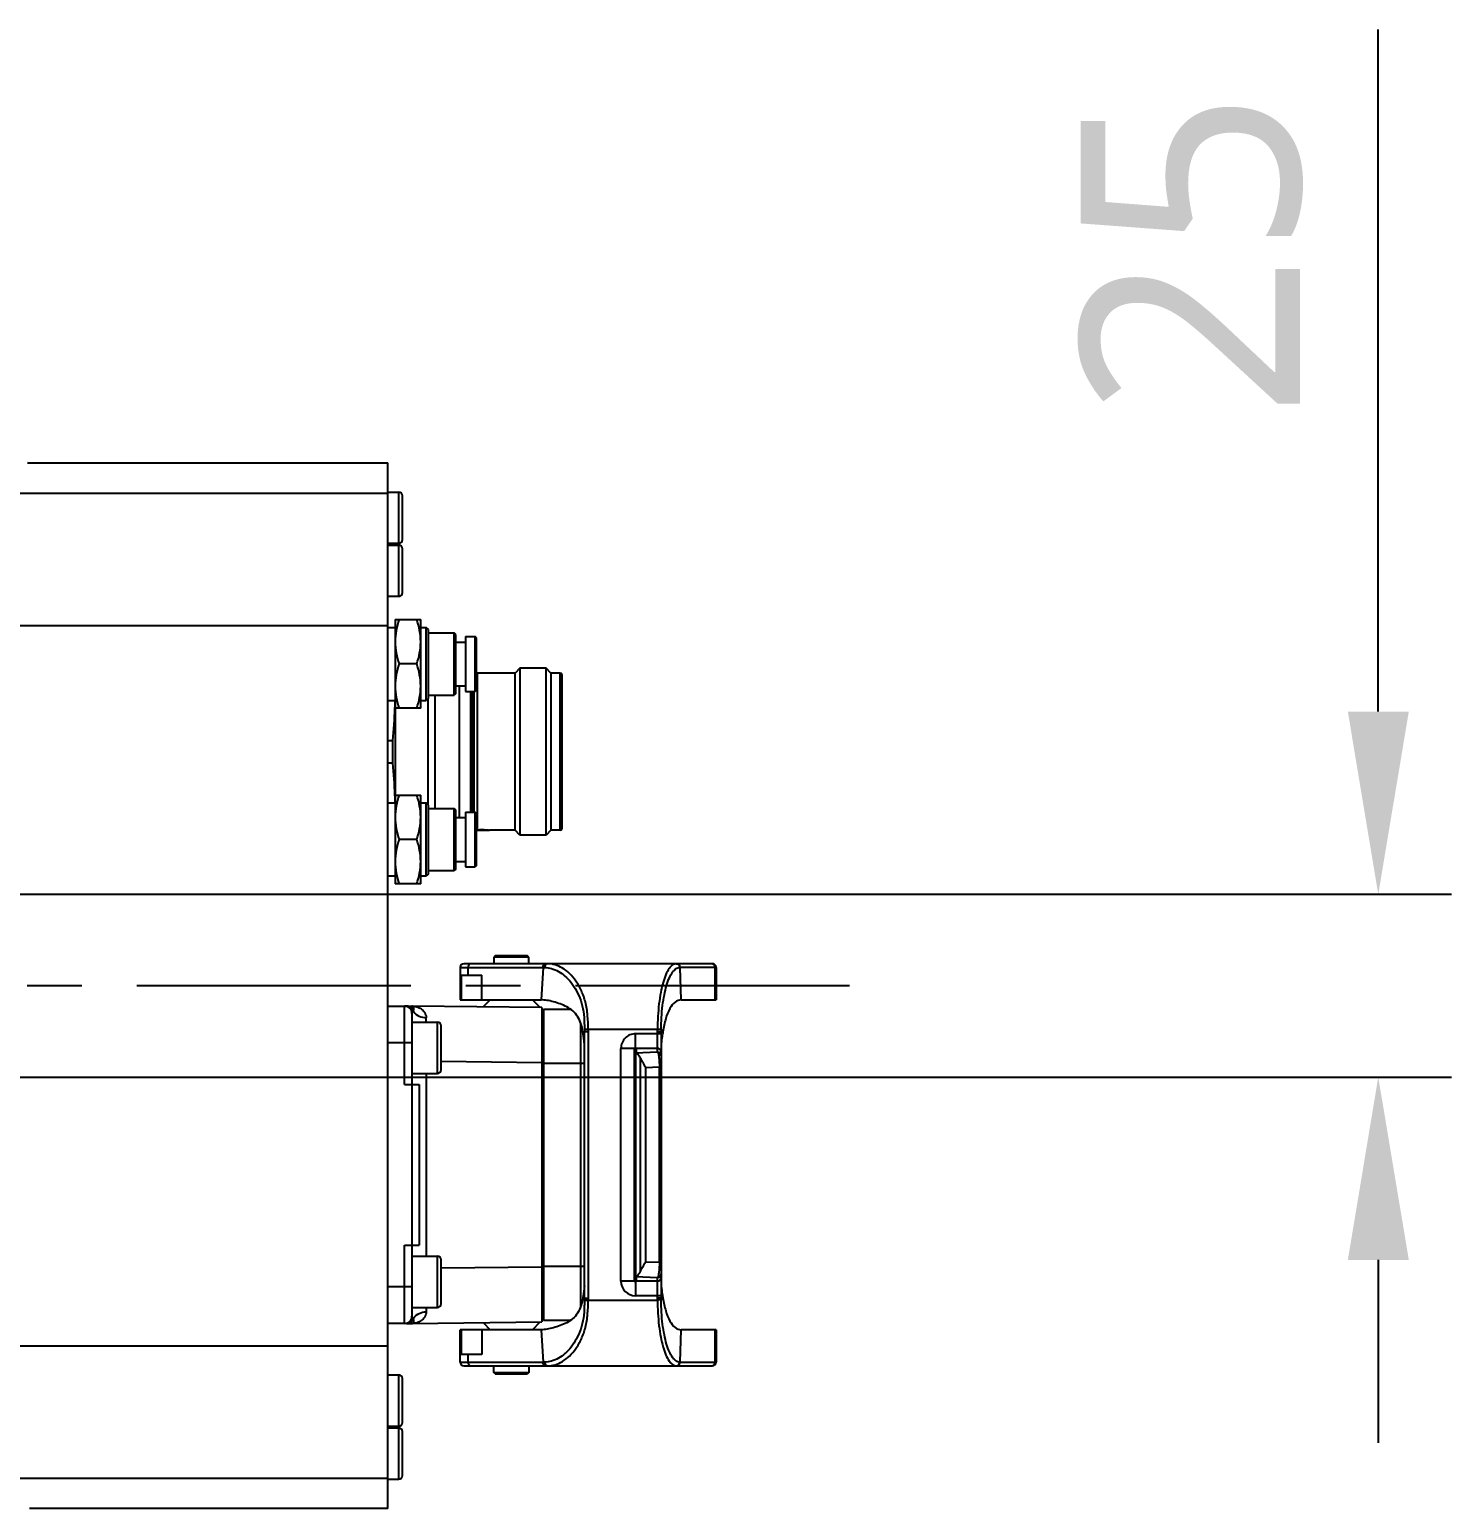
# Model space of a CAD drawing. Header units: millimetres. Extents: x 5828 to 6704, y 123 to 421.
# Drawn here: x 6427.38 to 6437.1, y 205.61 to 215.72 of the extents above; entities that cross this region are included whole.
import ezdxf

# ---------------------------------------------------------------- set-up
doc = ezdxf.new("R2010")
doc.units = ezdxf.units.MM
doc.linetypes.add('CENTER', pattern=[0.6, 0.375, -0.075, 0.075, -0.075])
for name, color, linetype in [('中心线', 7, 'Continuous'), ('外形图', 7, 'Continuous'), ('尺寸标注', 7, 'Continuous')]:
    doc.layers.add(name, color=color, linetype=linetype)
doc.styles.add('微软雅黑', font='msyh.ttc', dxfattribs={"height": 1.5})
doc.dimstyles.new('尺寸标注_1_20比例', dxfattribs={"dimtxt": 1.5, "dimasz": 1.25, "dimexe": 0.5, "dimexo": 0.4, "dimgap": 0.5, "dimtad": 1, "dimdec": 1, "dimlfac": 20, "dimdsep": 46, "dimtxsty": '微软雅黑', "dimcen": 0.09, "dimadec": 0, "dimazin": 0, "dimtp": 0.01, "dimtm": 0.01, "dimtfac": 1, "dimtdec": 1, "dimtofl": 0, "dimtmove": 0, "dimatfit": 3, "dimfxl": 1, "dimtolj": 1, "dimarcsym": 0})

# ---------------------------------------------------------------- blocks, each defined once
blk = doc.blocks.new('*D1114')
at = {"layer": 'Defpoints', "color": 0}
for p in [(6417.802, 209.811), (6417.802, 208.561), (6436.601, 208.561)]:
    blk.add_point(p, dxfattribs=at)
at = {"layer": '尺寸标注', "color": 0, "lineweight": -2}
for p, q in [((6436.601, 211.061), (6436.601, 215.725)), ((6418.202, 209.811), (6437.101, 209.811)), ((6418.202, 208.561), (6437.101, 208.561)), ((6436.601, 207.311), (6436.601, 206.061))]:
    blk.add_line(p, q, dxfattribs=at)
at = {"layer": '尺寸标注', "color": 0}
for points in [[(6436.393, 211.061), (6436.81, 211.061), (6436.601, 209.811)], [(6436.81, 207.311), (6436.393, 207.311), (6436.601, 208.561)]]:
    blk.add_solid(points, dxfattribs=at)
at = {"layer": '尺寸标注', "color": 0, "insert": (6435.326, 214.19), "char_height": 1.5, "attachment_point": 5, "rotation": 90, "style": '微软雅黑'}
blk.add_mtext('\\A1;25', dxfattribs=at)

msp = doc.modelspace()

# ---------------------------------------------------------------- linework, layer by layer
at = {"layer": '中心线', "linetype": 'CENTER', "ltscale": 5}
msp.add_line((6395.1097, 209.1865), (6433.2693, 209.1865), dxfattribs=at)
at = {"layer": '外形图', "color": 7, "linetype": 'Continuous'}
for p, q in [((6427.3765, 212.7615), (6429.8267, 212.7615)), ((6429.8267, 205.6115), (6429.8267, 212.7615)), ((6426.1637, 212.5553), (6429.8267, 212.5553)), ((6429.8267, 212.5615), (6429.9017, 212.5615)), ((6429.9017, 212.2115), (6429.9017, 212.5615)), ((6429.9267, 212.2365), (6429.9267, 212.5365)), ((6429.8267, 212.2115), (6429.9017, 212.2115)), ((6429.8267, 212.199), (6429.9017, 212.199)), ((6429.9017, 211.849), (6429.9017, 212.199)), ((6429.9267, 211.874), (6429.9267, 212.174)), ((6429.8267, 211.849), (6429.9017, 211.849)), ((6429.8767, 211.6896), (6430.0517, 211.6896)), ((6429.8767, 211.6896), (6429.8767, 209.8834)), ((6430.0517, 211.0834), (6430.0517, 211.6896)), ((6426.4515, 211.6497), (6429.8267, 211.6497)), ((6429.8267, 211.6365), (6429.8767, 211.6365)), ((6430.0517, 211.6365), (6430.0892, 211.6365)), ((6430.0892, 211.1365), (6430.0892, 211.6365)), ((6430.1042, 211.6215), (6430.0892, 211.6365)), ((6430.1042, 211.1515), (6430.1042, 211.6215)), ((6430.1042, 211.599), (6430.2812, 211.599)), ((6430.2812, 211.174), (6430.2812, 211.599)), ((6430.2912, 211.589), (6430.2812, 211.599)), ((6430.2912, 211.184), (6430.2912, 211.589)), ((6430.3577, 211.574), (6430.4242, 211.574)), ((6430.3577, 211.574), (6430.3577, 211.199)), ((6430.4242, 211.199), (6430.4242, 211.574)), ((6430.4342, 211.564), (6430.4242, 211.574)), ((6430.2912, 211.5365), (6430.3577, 211.5365)), ((6430.4342, 211.209), (6430.4342, 211.564)), ((6430.0246, 211.3865), (6429.9038, 211.3865)), ((6430.4369, 211.324), (6430.4342, 211.3287)), ((6430.6967, 211.324), (6430.4369, 211.324)), ((6430.4369, 211.324), (6430.4369, 210.2503)), ((6430.7292, 211.3565), (6430.6967, 211.324)), ((6430.6967, 210.249), (6430.6967, 211.324)), ((6430.9092, 211.3565), (6430.7292, 211.3565)), ((6430.7292, 211.3565), (6430.7292, 210.2165)), ((6430.9417, 211.324), (6430.9092, 211.3565)), ((6430.9092, 210.2165), (6430.9092, 211.3565)), ((6431.0067, 211.324), (6430.9417, 211.324)), ((6430.9417, 211.324), (6430.9417, 210.249)), ((6431.0067, 210.249), (6431.0067, 211.324)), ((6431.0167, 211.314), (6431.0167, 210.259)), ((6430.1042, 211.174), (6430.2812, 211.174)), ((6430.1492, 211.174), (6430.1492, 210.399)), ((6430.2912, 211.184), (6430.2812, 211.174)), ((6430.2912, 211.2365), (6430.3577, 211.2365)), ((6430.3167, 210.3365), (6430.3167, 211.2365)), ((6430.3577, 211.199), (6430.4242, 211.199)), ((6430.3917, 211.199), (6430.3917, 210.374)), ((6430.4017, 211.199), (6430.4017, 210.374)), ((6430.4167, 210.374), (6430.4167, 211.199)), ((6430.4342, 211.209), (6430.4242, 211.199)), ((6429.8267, 211.1365), (6429.8767, 211.1365)), ((6430.0517, 211.0834), (6429.8767, 211.0834)), ((6430.0517, 211.1365), (6430.0892, 211.1365)), ((6430.1042, 211.1515), (6430.0892, 211.1365)), ((6430.1017, 210.424), (6430.1017, 211.149)), ((6429.8267, 210.8638), (6429.8617, 210.8638)), ((6429.8617, 210.7091), (6429.8617, 210.8638)), ((6429.8617, 210.7091), (6429.8267, 210.7091)), ((6429.8767, 210.4896), (6430.0517, 210.4896)), ((6430.0517, 209.8834), (6430.0517, 210.4896)), ((6429.8267, 210.4365), (6429.8767, 210.4365)), ((6430.0517, 210.4365), (6430.0892, 210.4365)), ((6430.0892, 209.9365), (6430.0892, 210.4365)), ((6430.1042, 210.4215), (6430.0892, 210.4365)), ((6430.1042, 209.9515), (6430.1042, 210.4215)), ((6430.1042, 210.399), (6430.2812, 210.399)), ((6430.2812, 209.974), (6430.2812, 210.399)), ((6430.2912, 210.389), (6430.2812, 210.399)), ((6430.2912, 209.984), (6430.2912, 210.389)), ((6430.3577, 210.374), (6430.4242, 210.374)), ((6430.3577, 210.374), (6430.3577, 209.999)), ((6430.4242, 209.999), (6430.4242, 210.374)), ((6430.4342, 210.364), (6430.4242, 210.374)), ((6430.4342, 210.009), (6430.4342, 210.364)), ((6430.2912, 210.3365), (6430.3577, 210.3365)), ((6430.0246, 210.1865), (6429.9038, 210.1865)), ((6430.4341, 210.2452), (6430.4365, 210.2495)), ((6430.4365, 210.2495), (6430.5217, 210.2495)), ((6430.6967, 210.249), (6430.5217, 210.249)), ((6430.7292, 210.2165), (6430.6967, 210.249)), ((6430.9092, 210.2165), (6430.7292, 210.2165)), ((6430.9417, 210.249), (6430.9092, 210.2165)), ((6431.0067, 210.249), (6430.9417, 210.249)), ((6430.1042, 209.9515), (6430.0892, 209.9365)), ((6430.1042, 209.974), (6430.2812, 209.974)), ((6430.2912, 209.984), (6430.2812, 209.974)), ((6430.2912, 210.0365), (6430.3577, 210.0365)), ((6430.3577, 209.999), (6430.4242, 209.999)), ((6430.4342, 210.009), (6430.4242, 209.999)), ((6429.8267, 209.9365), (6429.8767, 209.9365)), ((6430.0517, 209.8834), (6429.8767, 209.8834)), ((6430.0517, 209.9365), (6430.0892, 209.9365)), ((6430.5617, 209.3915), (6430.5517, 209.3815)), ((6430.7917, 209.3815), (6430.5517, 209.3815)), ((6430.5517, 209.3815), (6430.5517, 209.3365)), ((6430.7817, 209.3915), (6430.5617, 209.3915)), ((6430.7917, 209.3815), (6430.7817, 209.3915)), ((6430.7917, 209.3365), (6430.7917, 209.3815)), ((6430.3217, 209.3115), (6430.8885, 209.3115)), ((6430.3217, 209.3115), (6430.3217, 209.0893)), ((6430.3277, 209.2593), (6430.469, 209.2593)), ((6430.3277, 209.2593), (6430.3277, 209.0893)), ((6432.0467, 209.3365), (6430.3467, 209.3365)), ((6430.3749, 209.3115), (6430.3749, 209.2593)), ((6430.469, 209.0893), (6430.469, 209.2593)), ((6430.8885, 209.3115), (6430.8745, 209.0893)), ((6431.8232, 209.3114), (6431.8261, 209.3115)), ((6432.0717, 209.3115), (6431.8261, 209.3115)), ((6431.8325, 209.0893), (6431.8261, 209.3115)), ((6432.0659, 209.0893), (6432.0659, 209.3115)), ((6432.0717, 209.3115), (6432.0717, 209.0893)), ((6429.8267, 209.0465), (6429.9917, 209.0465)), ((6429.9417, 208.5115), (6429.9417, 209.0465)), ((6430.8792, 209.0365), (6429.9917, 209.0465)), ((6429.9918, 209.0465), (6429.9917, 209.0465)), ((6429.9921, 209.0465), (6429.9918, 209.0465)), ((6430.3217, 209.0893), (6430.8745, 209.0893)), ((6430.4789, 209.041), (6430.5272, 209.0893)), ((6430.8162, 209.0893), (6430.8689, 209.0366)), ((6431.8325, 209.0893), (6432.0717, 209.0893)), ((6429.9917, 208.9965), (6429.9917, 206.9265)), ((6430.8792, 209.0365), (6430.8792, 206.8865)), ((6430.8792, 208.9727), (6430.8917, 208.9727)), ((6430.8917, 209.0252), (6431.0771, 209.0252)), ((6430.8917, 209.0252), (6430.8917, 206.8977)), ((6429.9917, 208.9365), (6430.1667, 208.9365)), ((6430.1667, 208.5865), (6430.1667, 208.9365)), ((6430.1917, 208.6115), (6430.1917, 208.9115)), ((6431.1463, 206.9925), (6431.1463, 208.9305)), ((6431.1962, 208.8865), (6431.1712, 208.8863)), ((6431.1713, 207.0503), (6431.1713, 208.8727)), ((6431.6715, 208.8865), (6431.1962, 208.8865)), ((6431.1963, 208.8729), (6431.1963, 207.05)), ((6431.6963, 208.8575), (6431.5212, 208.8575)), ((6431.6713, 208.8726), (6431.6963, 208.8726)), ((6431.6713, 208.7321), (6431.6713, 208.8726)), ((6431.6965, 208.8861), (6431.6715, 208.8865)), ((6431.6809, 208.8726), (6431.689, 208.8726)), ((6431.6944, 208.8726), (6431.6963, 208.8726)), ((6431.6963, 208.8726), (6431.6963, 207.0504)), ((6429.9917, 208.7965), (6429.8267, 208.7963)), ((6431.5109, 208.7572), (6431.4213, 208.7572)), ((6431.4213, 207.1658), (6431.4213, 208.7572)), ((6431.5313, 208.7522), (6431.5121, 208.7537)), ((6431.5121, 208.7537), (6431.5121, 207.1693)), ((6431.5313, 208.7495), (6431.5121, 208.751)), ((6431.5313, 208.7468), (6431.5121, 208.7483)), ((6431.5121, 208.7456), (6431.5313, 208.7468)), ((6431.5313, 208.7441), (6431.5121, 208.7456)), ((6431.5121, 208.7429), (6431.5313, 208.7441)), ((6431.5313, 208.7414), (6431.5121, 208.7429)), ((6431.5121, 208.7402), (6431.5313, 208.7414)), ((6431.5313, 208.7388), (6431.5121, 208.7402)), ((6431.5121, 208.7375), (6431.5313, 208.7388)), ((6431.5313, 208.7361), (6431.5121, 208.7375)), ((6431.5207, 208.7354), (6431.5313, 208.7361)), ((6431.6713, 208.7577), (6431.5212, 208.7577)), ((6431.5213, 208.7604), (6431.5213, 208.7674)), ((6431.5213, 208.7591), (6431.5213, 208.7604)), ((6431.5213, 208.7583), (6431.5213, 208.7591)), ((6431.5313, 208.7549), (6431.5213, 208.7557)), ((6431.5213, 208.7557), (6431.5213, 208.7537)), ((6431.5213, 208.7516), (6431.5313, 208.7522)), ((6431.5213, 208.7489), (6431.5313, 208.7495)), ((6431.5214, 208.7543), (6431.5313, 208.7549)), ((6430.1917, 208.6693), (6430.8792, 208.6616)), ((6430.8917, 208.6577), (6430.8792, 208.6577)), ((6431.1713, 208.6552), (6430.8917, 208.6552)), ((6431.5313, 208.7334), (6431.5121, 208.7348)), ((6431.5313, 208.7307), (6431.5121, 208.7321)), ((6431.5313, 208.728), (6431.5121, 208.7294)), ((6431.5209, 208.7327), (6431.5313, 208.7334)), ((6431.521, 208.73), (6431.5313, 208.7307)), ((6431.6713, 208.7321), (6431.5213, 208.7256)), ((6431.5213, 208.7273), (6431.5313, 208.728)), ((6431.5213, 208.7273), (6431.5213, 207.1956)), ((6431.5545, 207.2313), (6431.5545, 208.6917)), ((6429.9917, 208.5865), (6430.1667, 208.5865)), ((6430.0891, 208.5865), (6430.0891, 207.3365)), ((6431.589, 208.6265), (6431.6846, 208.6306)), ((6431.589, 208.6265), (6431.589, 207.2965)), ((6431.6963, 208.6306), (6431.6846, 208.6306)), ((6431.6846, 207.2924), (6431.6846, 208.6306)), ((6429.9417, 208.5115), (6430.0417, 208.5115)), ((6430.0417, 208.5115), (6430.0417, 207.4115)), ((6429.9417, 207.4115), (6430.0417, 207.4115)), ((6429.9417, 206.877), (6429.9417, 207.4115)), ((6429.9917, 207.3365), (6430.1667, 207.3365)), ((6430.1667, 206.9865), (6430.1667, 207.3365)), ((6430.1917, 207.0115), (6430.1917, 207.3115)), ((6430.8792, 207.2614), (6430.1917, 207.2537)), ((6430.8792, 207.2652), (6430.8917, 207.2652)), ((6430.8917, 207.2677), (6431.1713, 207.2677)), ((6431.6846, 207.2924), (6431.589, 207.2965)), ((6431.6846, 207.2924), (6431.6963, 207.2924)), ((6429.9917, 207.1265), (6429.8267, 207.1265)), ((6431.5121, 207.1935), (6431.5313, 207.195)), ((6431.5121, 207.1908), (6431.5313, 207.1923)), ((6431.5121, 207.1882), (6431.5313, 207.1896)), ((6431.5121, 207.1855), (6431.5313, 207.1869)), ((6431.5313, 207.1842), (6431.5121, 207.1855)), ((6431.5121, 207.1828), (6431.5313, 207.1842)), ((6431.5313, 207.1815), (6431.5121, 207.1828)), ((6431.5121, 207.1801), (6431.5313, 207.1815)), ((6431.5313, 207.1788), (6431.5121, 207.1801)), ((6431.5121, 207.1774), (6431.5313, 207.1788)), ((6431.5313, 207.1761), (6431.5121, 207.1774)), ((6431.5121, 207.1747), (6431.5313, 207.1761)), ((6431.5121, 207.172), (6431.5313, 207.1735)), ((6431.5121, 207.1693), (6431.5313, 207.1708)), ((6431.5313, 207.1869), (6431.5206, 207.1876)), ((6431.5313, 207.1896), (6431.5208, 207.1903)), ((6431.5313, 207.1923), (6431.521, 207.193)), ((6431.6713, 207.1653), (6431.5212, 207.1653)), ((6431.5213, 207.1974), (6431.6713, 207.1909)), ((6431.5313, 207.195), (6431.5213, 207.1956)), ((6431.5313, 207.1735), (6431.5213, 207.1741)), ((6431.5313, 207.1708), (6431.5213, 207.1714)), ((6431.5213, 207.1693), (6431.5213, 207.1673)), ((6431.5213, 207.1673), (6431.5313, 207.1681)), ((6431.5313, 207.1681), (6431.5214, 207.1687)), ((6431.6713, 207.0504), (6431.6713, 207.1909)), ((6431.1712, 207.0367), (6431.1962, 207.0365)), ((6431.1962, 207.0365), (6431.6714, 207.0365)), ((6431.6963, 207.0655), (6431.5213, 207.0655)), ((6431.6965, 207.0369), (6431.6714, 207.0365)), ((6429.9917, 206.9865), (6430.1667, 206.9865)), ((6430.8917, 206.9502), (6430.8792, 206.9502)), ((6429.9417, 206.877), (6429.8267, 206.877)), ((6429.9556, 206.877), (6429.9917, 206.877)), ((6429.9917, 206.8765), (6430.8792, 206.8865)), ((6429.9917, 206.8765), (6429.9918, 206.8765)), ((6429.9918, 206.8765), (6429.9921, 206.8765)), ((6430.8745, 206.8336), (6430.3217, 206.8336)), ((6430.3217, 206.6115), (6430.3217, 206.8336)), ((6430.3277, 206.8336), (6430.3277, 206.6636)), ((6430.469, 206.8336), (6430.469, 206.6636)), ((6430.4789, 206.882), (6430.5272, 206.8336)), ((6430.8162, 206.8336), (6430.8689, 206.8864)), ((6430.8745, 206.8336), (6430.8885, 206.6115)), ((6431.0772, 206.8977), (6430.8917, 206.8977)), ((6431.8261, 206.6115), (6431.8325, 206.8336)), ((6432.0717, 206.8336), (6431.8325, 206.8336)), ((6432.0659, 206.6115), (6432.0659, 206.8336)), ((6432.0717, 206.8336), (6432.0717, 206.6115)), ((6426.4515, 206.7232), (6429.8267, 206.7232)), ((6430.469, 206.6636), (6430.3277, 206.6636)), ((6430.3749, 206.6636), (6430.3749, 206.6115)), ((6429.8267, 206.524), (6429.9017, 206.524)), ((6429.9017, 206.174), (6429.9017, 206.524)), ((6430.3217, 206.6115), (6430.8885, 206.6115)), ((6430.3467, 206.5865), (6432.0467, 206.5865)), ((6430.5517, 206.5415), (6430.5517, 206.5865)), ((6430.5517, 206.5415), (6430.7917, 206.5415)), ((6430.5617, 206.5315), (6430.5517, 206.5415)), ((6430.5617, 206.5315), (6430.7817, 206.5315)), ((6430.7917, 206.5415), (6430.7817, 206.5315)), ((6430.7917, 206.5865), (6430.7917, 206.5415)), ((6431.8261, 206.6115), (6431.8232, 206.6116)), ((6431.8261, 206.6115), (6432.0717, 206.6115)), ((6429.9267, 206.199), (6429.9267, 206.499)), ((6429.8267, 206.174), (6429.9017, 206.174)), ((6429.8267, 206.1615), (6429.9017, 206.1615)), ((6429.9017, 205.8115), (6429.9017, 206.1615)), ((6429.9267, 205.8365), (6429.9267, 206.1365)), ((6426.1636, 205.8177), (6429.8267, 205.8177)), ((6429.8267, 205.8115), (6429.9017, 205.8115)), ((6429.8267, 205.6115), (6427.3765, 205.6115))]:
    msp.add_line(p, q, dxfattribs=at)
for centre, radius, start, end in [((6427.3766, 212.8119), 0.0504, 254.40783, 269.92025), ((6429.9017, 212.5365), 0.025, 0, 90), ((6429.9017, 212.2365), 0.025, 270, 0), ((6429.9017, 212.174), 0.025, 0, 90), ((6429.9017, 211.874), 0.025, 270, 0), ((6431.0067, 211.314), 0.01, 0, 90), ((6427.0272, 211.162), 2.8495, 358.42029, 359.4881), ((6427.0272, 210.411), 2.8495, 0.51191, 1.57972), ((6431.0067, 210.259), 0.01, 270, 0), ((6430.3467, 209.3115), 0.025, 90, 180), ((6432.0467, 209.3115), 0.025, 0, 90.00018), ((6429.9417, 208.9965), 0.05, 359.99962, 90), ((6430.0664, 209.0518), 0.0759, 210.54547, 215.73195), ((6430.1667, 208.9115), 0.025, 0, 90), ((6434.6183, 208.9074), 3.4472, 180.35057, 180.57751), ((6437.4456, 208.8047), 5.7497, 179.18883, 179.32337), ((6432.9703, 208.6584), 1.2801, 170.44599, 171.12645), ((6431.6713, 208.7327), 0.025, 0.06996, 90.06978), ((6431.6713, 208.7072), 0.025, 0.06996, 90.06978), ((6430.1667, 208.6115), 0.025, 270, 0), ((6430.1667, 207.3115), 0.025, 0, 90), ((6431.5214, 207.1656), 0.1001, 179.92866, 269.92175), ((6431.5116, 206.9972), 0.1686, 88.87875, 89.59597), ((6431.5131, 207.1551), 0.00902, 14.24164, 21.39582), ((6431.5128, 207.155), 0.00935, 6.3846, 14.22207), ((6431.5122, 207.155), 0.00994, 357.83095, 6.34761), ((6431.6713, 207.2158), 0.025, 269.93022, 359.93004), ((6431.6713, 207.1903), 0.025, 269.93022, 359.93004), ((6434.6123, 207.0156), 3.4412, 179.42195, 179.64939), ((6437.3029, 207.1165), 5.6069, 180.67584, 180.81375), ((6433.0127, 207.2713), 1.323, 188.89319, 189.11623), ((6432.9137, 207.2554), 1.2227, 189.11464, 189.55898), ((6429.9417, 206.9265), 0.05, 270, 0.00073), ((6430.0661, 206.8716), 0.0755, 144.38703, 149.59907), ((6444.6535, 207.0431), 14.5646, 180.22957, 180.34414), ((6430.1667, 207.0115), 0.025, 270, 0), ((6429.9017, 206.499), 0.025, 0, 90), ((6430.3467, 206.6115), 0.025, 180, 270), ((6432.0467, 206.6115), 0.025, 270, 0), ((6429.9017, 206.199), 0.025, 270, 0), ((6429.9017, 206.1365), 0.025, 0, 90), ((6429.9017, 205.8365), 0.025, 270, 0)]:
    msp.add_arc(centre, radius, start, end, dxfattribs=at)
for points, knots in [([(6429.9038, 211.6896), (6429.8956, 211.6651), (6429.8819, 211.6153), (6429.8767, 211.5637), (6429.8767, 211.538)], [0, 0, 0, 0, 0.5018469, 1, 1, 1, 1]), ([(6430.0517, 211.538), (6430.0517, 211.5637), (6430.0465, 211.6153), (6430.0328, 211.6651), (6430.0246, 211.6896)], [0, 0, 0, 0, 0.4981531, 1, 1, 1, 1]), ([(6429.8767, 211.538), (6429.8767, 211.5124), (6429.8819, 211.4608), (6429.8956, 211.411), (6429.9038, 211.3865)], [0, 0, 0, 0, 0.4981531, 1, 1, 1, 1]), ([(6430.0246, 211.3865), (6430.0328, 211.411), (6430.0465, 211.4608), (6430.0517, 211.5124), (6430.0517, 211.538)], [0, 0, 0, 0, 0.5018469, 1, 1, 1, 1]), ([(6429.9038, 211.3865), (6429.8956, 211.362), (6429.8819, 211.3122), (6429.8767, 211.2606), (6429.8767, 211.2349)], [0, 0, 0, 0, 0.5018469, 1, 1, 1, 1]), ([(6430.0517, 211.2349), (6430.0517, 211.2606), (6430.0465, 211.3122), (6430.0328, 211.362), (6430.0246, 211.3865)], [0, 0, 0, 0, 0.4981531, 1, 1, 1, 1]), ([(6429.8767, 211.2349), (6429.8767, 211.2093), (6429.8819, 211.1577), (6429.8956, 211.1079), (6429.9038, 211.0834)], [0, 0, 0, 0, 0.4981531, 1, 1, 1, 1]), ([(6430.0246, 211.0834), (6430.0328, 211.1079), (6430.0465, 211.1577), (6430.0517, 211.2093), (6430.0517, 211.2349)], [0, 0, 0, 0, 0.5018469, 1, 1, 1, 1]), ([(6429.9038, 210.4896), (6429.8956, 210.4651), (6429.8819, 210.4153), (6429.8767, 210.3637), (6429.8767, 210.338)], [0, 0, 0, 0, 0.5018469, 1, 1, 1, 1]), ([(6430.0517, 210.338), (6430.0517, 210.3637), (6430.0465, 210.4153), (6430.0328, 210.4651), (6430.0246, 210.4896)], [0, 0, 0, 0, 0.4981531, 1, 1, 1, 1]), ([(6429.8767, 210.338), (6429.8767, 210.3124), (6429.8819, 210.2608), (6429.8956, 210.211), (6429.9038, 210.1865)], [0, 0, 0, 0, 0.4981531, 1, 1, 1, 1]), ([(6430.0246, 210.1865), (6430.0328, 210.211), (6430.0465, 210.2608), (6430.0517, 210.3124), (6430.0517, 210.338)], [0, 0, 0, 0, 0.5018469, 1, 1, 1, 1]), ([(6429.9038, 210.1865), (6429.8956, 210.162), (6429.8819, 210.1122), (6429.8767, 210.0606), (6429.8767, 210.0349)], [0, 0, 0, 0, 0.5018469, 1, 1, 1, 1]), ([(6430.0517, 210.0349), (6430.0517, 210.0606), (6430.0465, 210.1122), (6430.0328, 210.162), (6430.0246, 210.1865)], [0, 0, 0, 0, 0.4981531, 1, 1, 1, 1]), ([(6430.5159, 210.2495), (6430.511, 210.25), (6430.4847, 210.2519), (6430.4583, 210.2517), (6430.4369, 210.2503)], [0, 0, 0, 0, 0.1884725, 1, 1, 1, 1]), ([(6429.8767, 210.0349), (6429.8767, 210.0093), (6429.8819, 209.9577), (6429.8956, 209.9079), (6429.9038, 209.8834)], [0, 0, 0, 0, 0.4981531, 1, 1, 1, 1]), ([(6430.0246, 209.8834), (6430.0328, 209.9079), (6430.0465, 209.9577), (6430.0517, 210.0093), (6430.0517, 210.0349)], [0, 0, 0, 0, 0.5018469, 1, 1, 1, 1]), ([(6430.3961, 209.3365), (6430.3933, 209.3365), (6430.3875, 209.3351), (6430.378, 209.3274), (6430.3749, 209.3177), (6430.3749, 209.3115)], [0, 0, 0, 0, 0.2326056, 0.4770204, 1, 1, 1, 1]), ([(6430.8885, 209.3115), (6430.8885, 209.3177), (6430.8917, 209.3274), (6430.9012, 209.3351), (6430.907, 209.3365), (6430.9097, 209.3365)], [0, 0, 0, 0, 0.5229787, 0.7673858, 1, 1, 1, 1]), ([(6430.9051, 209.3291), (6430.904, 209.3278), (6430.9005, 209.3225), (6430.8989, 209.316), (6430.899, 209.3113)], [0, 0, 0, 0, 0.2555415, 1, 1, 1, 1]), ([(6430.899, 209.3113), (6430.9149, 209.311), (6430.948, 209.3059), (6430.9956, 209.2853), (6431.0413, 209.2525), (6431.0828, 209.2072), (6431.1195, 209.1511), (6431.1487, 209.0846), (6431.1675, 209.0089), (6431.1703, 208.9553), (6431.1708, 208.9278)], [0, 0, 0, 0, 0.0930648, 0.1920321, 0.2999842, 0.4183465, 0.5480571, 0.6889454, 0.8396284, 1, 1, 1, 1]), ([(6430.92, 209.3365), (6430.9173, 209.3365), (6430.9116, 209.3351), (6430.907, 209.3314), (6430.9051, 209.3291)], [0, 0, 0, 0, 0.4668617, 1, 1, 1, 1]), ([(6431.1962, 208.8865), (6431.197, 208.9184), (6431.1955, 208.9809), (6431.1822, 209.0709), (6431.1536, 209.1504), (6431.1161, 209.217), (6431.0721, 209.2697), (6431.0235, 209.3076), (6430.9725, 209.331), (6430.937, 209.3365), (6430.92, 209.3365)], [0, 0, 0, 0, 0.1644546, 0.3215913, 0.4665375, 0.597215, 0.7137667, 0.8180822, 0.9121707, 1, 1, 1, 1]), ([(6431.7992, 209.3365), (6431.795, 209.3365), (6431.7862, 209.3349), (6431.7737, 209.3282), (6431.7616, 209.3175), (6431.7448, 209.2964), (6431.7259, 209.2596), (6431.7074, 209.2045), (6431.692, 209.137), (6431.6803, 209.0595), (6431.6734, 208.9748), (6431.6716, 208.9163), (6431.6715, 208.8865)], [0, 0, 0, 0, 0.0256725, 0.0536556, 0.0860725, 0.1240481, 0.218236, 0.3374544, 0.4799119, 0.6416354, 0.8172186, 1, 1, 1, 1]), ([(6431.6965, 208.8861), (6431.6973, 208.941), (6431.7006, 209.021), (6431.7166, 209.1217), (6431.7319, 209.1854), (6431.7503, 209.2377), (6431.769, 209.2726), (6431.7857, 209.2927), (6431.8008, 209.3057), (6431.8145, 209.3112), (6431.8232, 209.3114)], [0, 0, 0, 0, 0.3543521, 0.5148719, 0.6569672, 0.7763696, 0.8716983, 0.9106183, 0.9442975, 1, 1, 1, 1]), ([(6431.7992, 209.3365), (6431.8007, 209.3365), (6431.8069, 209.3359), (6431.8128, 209.3326), (6431.8161, 209.3292)], [0, 0, 0, 0, 0.2339563, 1, 1, 1, 1]), ([(6431.8261, 209.3115), (6431.8261, 209.3178), (6431.8212, 209.3309), (6431.8083, 209.3365), (6431.8021, 209.3365)], [0, 0, 0, 0, 0.5076183, 1, 1, 1, 1]), ([(6431.8161, 209.3292), (6431.8173, 209.3279), (6431.8213, 209.3228), (6431.8232, 209.3162), (6431.8232, 209.3114)], [0, 0, 0, 0, 0.262463, 1, 1, 1, 1]), ([(6432.0659, 209.3115), (6432.0659, 209.3178), (6432.061, 209.3309), (6432.048, 209.3365), (6432.0419, 209.3365)], [0, 0, 0, 0, 0.506982, 1, 1, 1, 1]), ([(6430.001, 209.0132), (6429.9978, 209.0226), (6429.9856, 209.0398), (6429.9654, 209.0465), (6429.9556, 209.0465)], [0, 0, 0, 0, 0.5053098, 1, 1, 1, 1]), ([(6429.9917, 209.0465), (6430.0028, 209.0464), (6430.0253, 209.0431), (6430.0563, 209.0288), (6430.0775, 209.0082), (6430.0875, 208.9863), (6430.0892, 208.9738), (6430.0892, 208.9673)], [0, 0, 0, 0, 0.2414419, 0.4834124, 0.7309706, 0.8607983, 1, 1, 1, 1]), ([(6430.001, 209.0132), (6430.0033, 209.0185), (6430.0059, 209.0275), (6430.0035, 209.0389), (6429.9985, 209.045), (6429.9941, 209.0464), (6429.992, 209.0465)], [0, 0, 0, 0, 0.4347608, 0.6738085, 0.8478114, 1, 1, 1, 1]), ([(6431.1606, 208.8712), (6431.1575, 208.8901), (6431.1498, 208.9263), (6431.1279, 208.9758), (6431.0943, 209.0154), (6431.0518, 209.0424), (6431.0065, 209.0619), (6430.9609, 209.0766), (6430.9171, 209.0864), (6430.8882, 209.0893), (6430.8745, 209.0893)], [0, 0, 0, 0, 0.1455813, 0.280157, 0.4069608, 0.532988, 0.6589357, 0.7811225, 0.8956429, 1, 1, 1, 1]), ([(6431.8325, 209.0893), (6431.8184, 209.0893), (6431.7856, 209.075), (6431.7506, 209.0269), (6431.7246, 208.9562), (6431.7131, 208.9012), (6431.708, 208.8708)], [0, 0, 0, 0, 0.1590516, 0.3707525, 0.6535652, 1, 1, 1, 1]), ([(6429.9917, 208.9965), (6429.9917, 208.9979), (6429.9929, 209.0044), (6429.9974, 209.0096), (6430.001, 209.0132)], [0, 0, 0, 0, 0.217572, 1, 1, 1, 1]), ([(6430.0048, 209.0074), (6430.014, 208.9946), (6430.0409, 208.9743), (6430.0731, 208.9676), (6430.0892, 208.9673)], [0, 0, 0, 0, 0.4944803, 1, 1, 1, 1]), ([(6430.0891, 208.9382), (6430.0891, 208.9408), (6430.0891, 208.9505), (6430.0892, 208.9602), (6430.0892, 208.9673)], [0, 0, 0, 0, 0.262666, 1, 1, 1, 1]), ([(6431.1713, 208.7893), (6431.1705, 208.7962), (6431.1673, 208.8236), (6431.164, 208.8509), (6431.1606, 208.8712)], [0, 0, 0, 0, 0.2528108, 1, 1, 1, 1]), ([(6431.1713, 208.8727), (6431.1714, 208.8728), (6431.1722, 208.8725), (6431.1735, 208.8728), (6431.1758, 208.8727), (6431.1789, 208.8728), (6431.1826, 208.8728), (6431.1885, 208.8729), (6431.1931, 208.8729), (6431.1963, 208.8729)], [0, 0, 0, 0, 0.0197841, 0.0769672, 0.1696187, 0.2939019, 0.4452339, 0.6179482, 1, 1, 1, 1]), ([(6431.5212, 208.8575), (6431.5082, 208.8575), (6431.4819, 208.8521), (6431.4487, 208.8298), (6431.4265, 208.7965), (6431.4213, 208.7702), (6431.4213, 208.7572)], [0, 0, 0, 0, 0.2500692, 0.4999946, 0.7499743, 1, 1, 1, 1]), ([(6431.5213, 208.7674), (6431.5213, 208.7726), (6431.5213, 208.8026), (6431.5212, 208.8327), (6431.5212, 208.8575)], [0, 0, 0, 0, 0.1724286, 1, 1, 1, 1]), ([(6431.7056, 208.8558), (6431.7047, 208.8503), (6431.7014, 208.8282), (6431.6985, 208.806), (6431.6963, 208.7893)], [0, 0, 0, 0, 0.2474543, 1, 1, 1, 1]), ([(6431.521, 208.7578), (6431.521, 208.758), (6431.5209, 208.757), (6431.5203, 208.7573), (6431.5197, 208.7572), (6431.5188, 208.7572), (6431.5176, 208.7572), (6431.5163, 208.7572), (6431.514, 208.7572), (6431.5122, 208.7572), (6431.5109, 208.7572)], [0, 0, 0, 0, 0.0572151, 0.0832428, 0.151332, 0.2407764, 0.3514025, 0.4829595, 0.6351491, 1, 1, 1, 1]), ([(6431.5213, 208.7572), (6431.5213, 208.7573), (6431.5213, 208.7574), (6431.5211, 208.7578), (6431.5212, 208.7577)], [0, 0, 0, 0, 0.4986688, 1, 1, 1, 1]), ([(6431.5545, 208.6917), (6431.5525, 208.696), (6431.545, 208.7098), (6431.5322, 208.7223), (6431.5213, 208.7249)], [0, 0, 0, 0, 0.2988106, 1, 1, 1, 1]), ([(6431.5545, 208.6917), (6431.5569, 208.6865), (6431.5628, 208.676), (6431.5751, 208.6547), (6431.584, 208.638), (6431.589, 208.6265)], [0, 0, 0, 0, 0.2337153, 0.487585, 1, 1, 1, 1]), ([(6431.6713, 208.7321), (6431.6724, 208.7314), (6431.6742, 208.7283), (6431.6765, 208.7221), (6431.6785, 208.7127), (6431.6813, 208.6949), (6431.6837, 208.6672), (6431.6844, 208.6435), (6431.6846, 208.6306)], [0, 0, 0, 0, 0.0367075, 0.1009213, 0.193259, 0.3131916, 0.6253671, 1, 1, 1, 1]), ([(6431.5213, 207.1981), (6431.5246, 207.1989), (6431.5395, 207.2054), (6431.5492, 207.2199), (6431.5545, 207.2313)], [0, 0, 0, 0, 0.2115188, 1, 1, 1, 1]), ([(6431.5545, 207.2313), (6431.5569, 207.2365), (6431.5628, 207.247), (6431.5751, 207.2682), (6431.584, 207.285), (6431.589, 207.2965)], [0, 0, 0, 0, 0.2337161, 0.4875857, 1, 1, 1, 1]), ([(6431.6846, 207.2924), (6431.6845, 207.2795), (6431.6837, 207.2558), (6431.6813, 207.2281), (6431.6785, 207.2103), (6431.6764, 207.2009), (6431.6743, 207.1947), (6431.6724, 207.1915), (6431.6713, 207.1909)], [0, 0, 0, 0, 0.3746014, 0.6867744, 0.8066956, 0.8990595, 0.9630051, 1, 1, 1, 1]), ([(6431.1713, 207.1336), (6431.1705, 207.1267), (6431.1673, 207.0994), (6431.164, 207.0721), (6431.1606, 207.0518)], [0, 0, 0, 0, 0.252809, 1, 1, 1, 1]), ([(6431.5128, 207.1658), (6431.5005, 207.1659), (6431.47, 207.1657), (6431.4395, 207.1658), (6431.4213, 207.1658)], [0, 0, 0, 0, 0.4033436, 1, 1, 1, 1]), ([(6431.5211, 207.1654), (6431.5209, 207.1655), (6431.5188, 207.1657), (6431.5167, 207.1657), (6431.5149, 207.1658)], [0, 0, 0, 0, 0.1186086, 1, 1, 1, 1]), ([(6431.5203, 207.1649), (6431.5198, 207.1645), (6431.5193, 207.1641), (6431.5187, 207.1635), (6431.5187, 207.1633)], [0, 0, 0, 0, 0.7404615, 1, 1, 1, 1]), ([(6431.5221, 207.1546), (6431.522, 207.1522), (6431.5205, 207.1471), (6431.5213, 207.1385), (6431.5216, 207.1286), (6431.5211, 207.1131), (6431.5213, 207.092), (6431.5215, 207.0746), (6431.5213, 207.0655)], [0, 0, 0, 0, 0.0798328, 0.1763216, 0.2883951, 0.4138781, 0.6954653, 1, 1, 1, 1]), ([(6431.5213, 207.1658), (6431.5213, 207.1657), (6431.5213, 207.1656), (6431.5212, 207.1655), (6431.5212, 207.1655)], [0, 0, 0, 0, 0.480279, 1, 1, 1, 1]), ([(6431.6963, 207.1336), (6431.697, 207.128), (6431.6999, 207.1057), (6431.703, 207.0834), (6431.7056, 207.0668)], [0, 0, 0, 0, 0.2515728, 1, 1, 1, 1]), ([(6431.1606, 207.0518), (6431.1575, 207.0329), (6431.1498, 206.9967), (6431.1279, 206.9471), (6431.0943, 206.9076), (6431.0518, 206.8805), (6431.0065, 206.861), (6430.9609, 206.8464), (6430.9171, 206.8366), (6430.8882, 206.8336), (6430.8745, 206.8336)], [0, 0, 0, 0, 0.1455827, 0.2801594, 0.406962, 0.5329878, 0.6589362, 0.7811226, 0.8956433, 1, 1, 1, 1]), ([(6430.92, 206.5865), (6430.937, 206.5865), (6430.9725, 206.592), (6431.0235, 206.6154), (6431.0721, 206.6533), (6431.1161, 206.7059), (6431.1536, 206.7726), (6431.1822, 206.8521), (6431.1955, 206.9421), (6431.197, 207.0046), (6431.1962, 207.0365)], [0, 0, 0, 0, 0.0878291, 0.1819175, 0.2862332, 0.4027848, 0.5334624, 0.6784087, 0.8355454, 1, 1, 1, 1]), ([(6431.1713, 207.0503), (6431.1714, 207.0502), (6431.1722, 207.0504), (6431.1735, 207.0502), (6431.1758, 207.0503), (6431.1789, 207.0502), (6431.1826, 207.0502), (6431.1885, 207.0501), (6431.1931, 207.0501), (6431.1963, 207.05)], [0, 0, 0, 0, 0.0197777, 0.0769599, 0.1696119, 0.2938961, 0.4452294, 0.6179452, 1, 1, 1, 1]), ([(6431.6963, 207.0504), (6431.6962, 207.0505), (6431.6955, 207.0502), (6431.6941, 207.0505), (6431.6918, 207.0503), (6431.6887, 207.0504), (6431.685, 207.0504), (6431.6791, 207.0504), (6431.6745, 207.0504), (6431.6713, 207.0504)], [0, 0, 0, 0, 0.0198317, 0.0770579, 0.1697391, 0.2940356, 0.4453623, 0.6180527, 1, 1, 1, 1]), ([(6431.6714, 207.0365), (6431.6716, 207.0067), (6431.6735, 206.9482), (6431.6803, 206.8635), (6431.692, 206.786), (6431.7074, 206.7185), (6431.7259, 206.6634), (6431.7448, 206.6266), (6431.7616, 206.6055), (6431.7737, 206.5948), (6431.7862, 206.588), (6431.795, 206.5865), (6431.7992, 206.5865)], [0, 0, 0, 0, 0.1827814, 0.3583648, 0.5200881, 0.6625457, 0.781764, 0.8759519, 0.9139275, 0.9463444, 0.9743275, 1, 1, 1, 1]), ([(6431.8232, 206.6116), (6431.8145, 206.6117), (6431.8008, 206.6172), (6431.7857, 206.6302), (6431.769, 206.6504), (6431.7503, 206.6853), (6431.7319, 206.7376), (6431.7166, 206.8013), (6431.7006, 206.902), (6431.6973, 206.9819), (6431.6965, 207.0369)], [0, 0, 0, 0, 0.0557025, 0.0893817, 0.1283017, 0.2236304, 0.3430328, 0.4851281, 0.6456479, 1, 1, 1, 1]), ([(6431.708, 207.0524), (6431.7131, 207.0219), (6431.7246, 206.9669), (6431.7506, 206.8961), (6431.7856, 206.848), (6431.8184, 206.8336), (6431.8325, 206.8336)], [0, 0, 0, 0, 0.3463658, 0.6293135, 0.8410675, 1, 1, 1, 1]), ([(6430.0892, 206.9557), (6430.0892, 206.9492), (6430.0875, 206.9367), (6430.0775, 206.9148), (6430.0563, 206.8942), (6430.0253, 206.8799), (6430.0028, 206.8766), (6429.9917, 206.8765)], [0, 0, 0, 0, 0.1391702, 0.2689758, 0.5164949, 0.7583905, 1, 1, 1, 1]), ([(6430.001, 206.9098), (6429.9997, 206.9111), (6429.9953, 206.9158), (6429.9917, 206.9219), (6429.9917, 206.9265)], [0, 0, 0, 0, 0.2907686, 1, 1, 1, 1]), ([(6430.0047, 206.9156), (6430.014, 206.9284), (6430.0409, 206.9487), (6430.0731, 206.9553), (6430.0892, 206.9557)], [0, 0, 0, 0, 0.4945005, 1, 1, 1, 1]), ([(6431.1708, 206.9952), (6431.1703, 206.9677), (6431.1675, 206.9141), (6431.1487, 206.8384), (6431.1195, 206.7719), (6431.0828, 206.7158), (6431.0413, 206.6705), (6430.9956, 206.6377), (6430.948, 206.6171), (6430.9149, 206.612), (6430.899, 206.6117)], [0, 0, 0, 0, 0.1603716, 0.3110547, 0.451943, 0.5816536, 0.7000159, 0.8079679, 0.9069353, 1, 1, 1, 1]), ([(6430.001, 206.9098), (6429.9978, 206.9004), (6429.9856, 206.8831), (6429.9654, 206.8765), (6429.9556, 206.8765)], [0, 0, 0, 0, 0.5053098, 1, 1, 1, 1]), ([(6429.992, 206.8765), (6429.9941, 206.8766), (6429.9985, 206.878), (6430.0035, 206.8841), (6430.0059, 206.8955), (6430.0033, 206.9045), (6430.001, 206.9098)], [0, 0, 0, 0, 0.1522356, 0.3263721, 0.5656408, 1, 1, 1, 1]), ([(6430.3749, 206.6115), (6430.3749, 206.6053), (6430.378, 206.5956), (6430.3875, 206.5879), (6430.3933, 206.5865), (6430.3961, 206.5865)], [0, 0, 0, 0, 0.522981, 0.7673973, 1, 1, 1, 1]), ([(6430.9097, 206.5865), (6430.907, 206.5865), (6430.9012, 206.5879), (6430.8917, 206.5956), (6430.8885, 206.6053), (6430.8885, 206.6115)], [0, 0, 0, 0, 0.2326111, 0.4770186, 1, 1, 1, 1]), ([(6430.899, 206.6117), (6430.8989, 206.607), (6430.901, 206.5977), (6430.9078, 206.5905), (6430.9119, 206.5884)], [0, 0, 0, 0, 0.5058249, 1, 1, 1, 1]), ([(6430.9119, 206.5884), (6430.9125, 206.5881), (6430.9151, 206.587), (6430.9179, 206.5865), (6430.92, 206.5865)], [0, 0, 0, 0, 0.2648914, 1, 1, 1, 1]), ([(6431.7992, 206.5865), (6431.8007, 206.5865), (6431.8069, 206.5871), (6431.8129, 206.5904), (6431.8162, 206.5938)], [0, 0, 0, 0, 0.2339505, 1, 1, 1, 1]), ([(6431.8021, 206.5865), (6431.8083, 206.5865), (6431.8212, 206.5921), (6431.8261, 206.6052), (6431.8261, 206.6115)], [0, 0, 0, 0, 0.4923888, 1, 1, 1, 1]), ([(6431.8162, 206.5938), (6431.8173, 206.5951), (6431.8213, 206.6002), (6431.8232, 206.6068), (6431.8232, 206.6116)], [0, 0, 0, 0, 0.2624767, 1, 1, 1, 1]), ([(6432.0419, 206.5865), (6432.048, 206.5865), (6432.061, 206.5921), (6432.0659, 206.6051), (6432.0659, 206.6115)], [0, 0, 0, 0, 0.4930181, 1, 1, 1, 1])]:
    msp.add_open_spline(points, degree=3, knots=knots, dxfattribs=at)
for points in [[(6429.8617, 210.8638), (6429.8687, 210.9368), (6429.8736, 211.0101), (6429.8756, 211.0834)], [(6429.8756, 210.4896), (6429.8736, 210.5629), (6429.8687, 210.6361), (6429.8617, 210.7091)], [(6430.8885, 209.3115), (6430.892, 209.3114), (6430.8955, 209.3113), (6430.899, 209.3113)], [(6431.1708, 208.9278), (6431.1711, 208.914), (6431.1711, 208.9002), (6431.1712, 208.8863)], [(6431.1962, 208.8865), (6431.1963, 208.882), (6431.1962, 208.8775), (6431.1963, 208.8729)], [(6431.6713, 208.8726), (6431.6714, 208.8772), (6431.6714, 208.8819), (6431.6715, 208.8865)], [(6431.5187, 207.1633), (6431.5186, 207.1629), (6431.5191, 207.1626), (6431.5193, 207.1623)], [(6431.5193, 207.1623), (6431.5195, 207.1618), (6431.5199, 207.1613), (6431.5202, 207.1608)], [(6431.5202, 207.1608), (6431.5205, 207.1603), (6431.5208, 207.1598), (6431.5211, 207.1593)], [(6431.5212, 207.1653), (6431.5209, 207.1652), (6431.5206, 207.1651), (6431.5203, 207.1649)], [(6431.5211, 207.1593), (6431.5212, 207.159), (6431.5214, 207.1587), (6431.5215, 207.1584)], [(6431.1712, 207.0367), (6431.1711, 207.0228), (6431.1711, 207.009), (6431.1708, 206.9952)], [(6431.1963, 207.05), (6431.1962, 207.0455), (6431.1962, 207.041), (6431.1962, 207.0365)], [(6431.6714, 207.0365), (6431.6714, 207.0411), (6431.6714, 207.0457), (6431.6713, 207.0504)], [(6430.899, 206.6117), (6430.8955, 206.6116), (6430.892, 206.6116), (6430.8885, 206.6115)]]:
    msp.add_open_spline(points, degree=3, dxfattribs=at)

# ---------------------------------------------------------------- dimensions: what is measured, and where the dimension line sits
at = {"layer": '尺寸标注'}
dim = msp.add_linear_dim(base=(6436.6014, 208.5615), p1=(6417.8017, 209.8115), p2=(6417.8017, 208.5615), angle=90, dimstyle='尺寸标注_1_20比例', dxfattribs=at)
dim.commit()
dim.dimension.update_dxf_attribs({"geometry": '*D1114', "text_midpoint": (6436.6014, 214.1904), "dimtype": 160})

doc.saveas('drawing.dxf')
